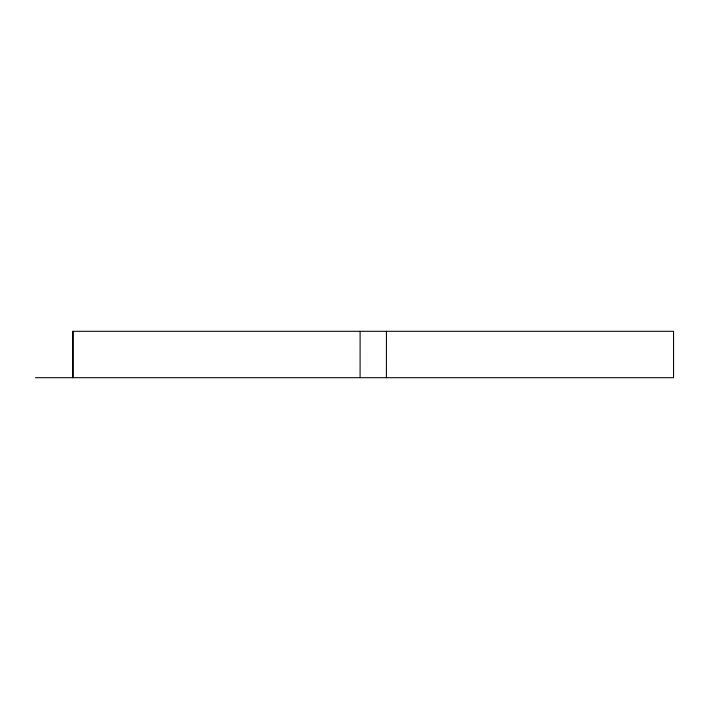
<?xml version="1.0" encoding="UTF-8"?>
<svg xmlns="http://www.w3.org/2000/svg" width="709" height="709" viewBox="0 0 709 709"><rect width="100%" height="100%" fill="white"/><g stroke="black" fill="none" stroke-linecap="round" stroke-linejoin="round"><path stroke-width="1.06" d="M35.45 377.693L673.55 377.693L673.55 331.307L72.841 331.307L72.841 377.693M386.432 331.307L386.405 377.693M360.11 331.307L360.083 377.693M72.983 331.307L72.983 377.693"/></g></svg>
